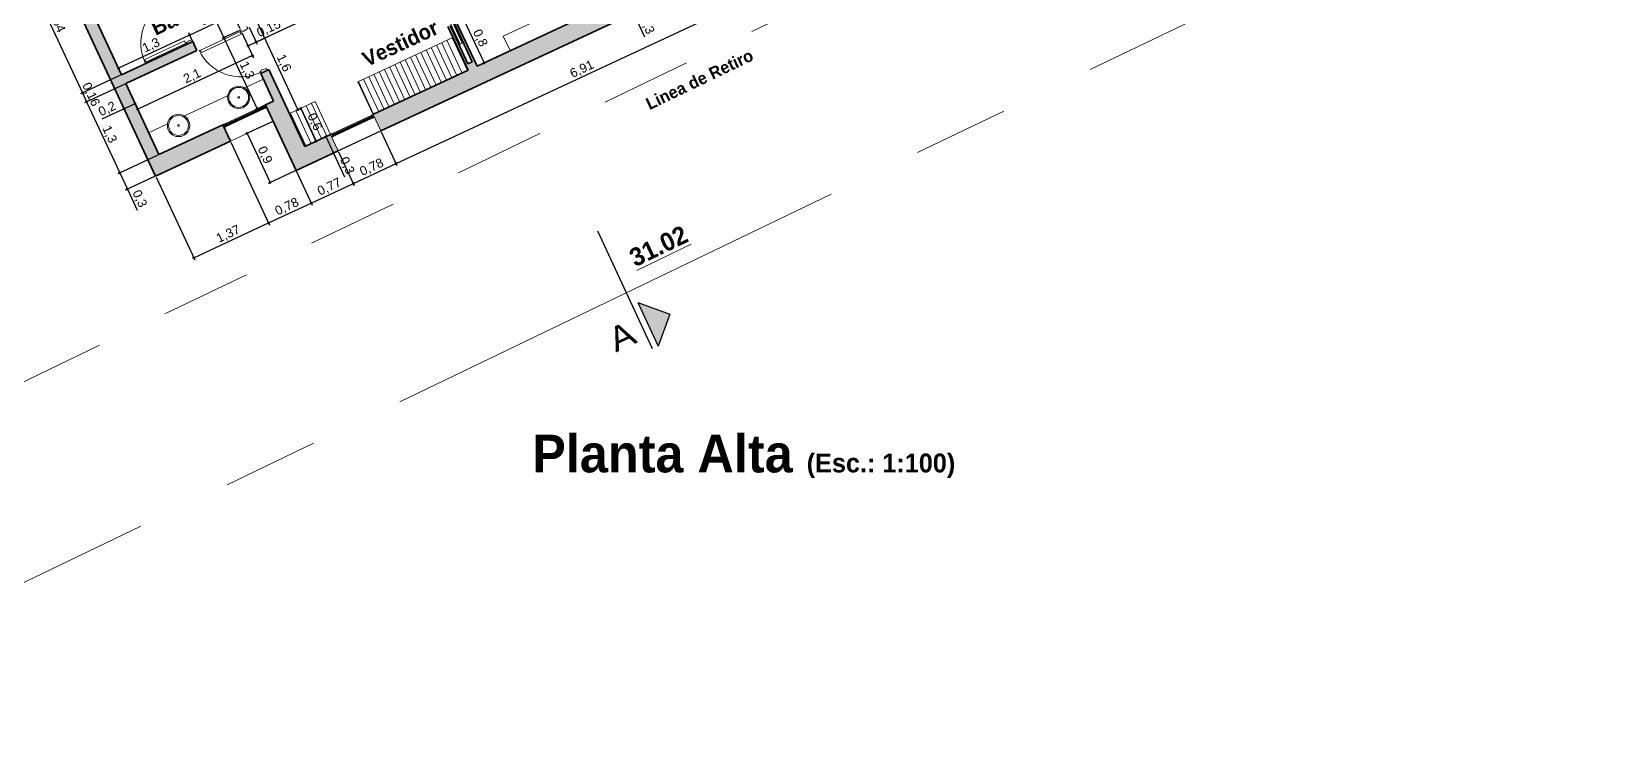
# Model space of a CAD drawing. Header units: millimetres. Extents: x 110427 to 125914, y 76277 to 76441.
# Drawn here: x 114159.52 to 114185.46, y 76373.6 to 76385.24 of the extents above; entities that cross this region are included whole.
import ezdxf

# ---------------------------------------------------------------- set-up
doc = ezdxf.new("R2010")
doc.units = ezdxf.units.MM
doc.linetypes.add('CENTER', pattern=[50.8, 31.75, -6.35, 6.35, -6.35])
doc.linetypes.add('JIS_02_0.7', pattern=[1.35, 0.75, -0.6])
for name, color, linetype, lineweight in [('04_CIVIL A CONSTRUIR', 250, 'Continuous', 35), ('06_CIVIL VISTAS GRUESA', 244, 'Continuous', 13), ('07_CIVIL VISTAS MEDIA', 143, 'Continuous', 9), ('08_CIVIL VISTAS FINO', 251, 'Continuous', 5), ('09_CIVIL PROYECCIONES', 230, 'JIS_02_0.7', 5), ('10_CIVIL EJES', 230, 'CENTER', 15), ('11_CARPINTERIA Y MOBILIARIO', 141, 'Continuous', 9), ('12_HATCH', 8, 'Continuous', 9), ('12_TEXTOS', 4, 'Continuous', 40), ('13_COTAS', 8, 'Continuous', 9)]:
    doc.layers.add(name, color=color, linetype=linetype, lineweight=lineweight)
doc.layers.add('14_TEXTOS', color=4, linetype='Continuous')
doc.styles.add('JDS', font='swissek.ttf', dxfattribs={"width": 1.1})
doc.styles.add('JDS1', font='GOTHICB.TTF')
doc.styles.add('Swis721 BT', font='swiss.ttf')
doc.dimstyles.new('ISO-23', dxfattribs={"dimscale": 0.03, "dimtxt": 5, "dimasz": 2.5, "dimexe": 1.25, "dimexo": 0.625, "dimtad": 1, "dimtxsty": 'Swis721 BT', "dimblk": 'DOTSMALL', "dimcen": 2.5, "dimclrt": 150, "dimadec": 0, "dimazin": 0, "dimtfac": 1, "dimtmove": 0, "dimatfit": 3, "dimfxl": 0, "dimarcsym": 0})

# ---------------------------------------------------------------- blocks, each defined once
blk = doc.blocks.new('ventiluz planta')
for p, q in [((618.07, 1113.1), (618.07, 1113.085)), ((618.085, 1113.1), (618.07, 1113.1)), ((618.07, 1113.085), (618.075, 1113.085)), ((618.07, 1113.083), (618.073, 1113.083)), ((618.07, 1113.083), (618.07, 1113.06)), ((618.07, 1113.06), (618.07, 1112.36)), ((618.073, 1113.088), (618.073, 1113.097)), ((618.073, 1113.097), (618.085, 1113.097)), ((618.078, 1113.088), (618.073, 1113.088)), ((618.073, 1113.083), (618.073, 1113.075)), ((618.073, 1113.075), (618.115, 1113.075)), ((618.112, 1113.072), (618.073, 1113.072)), ((618.073, 1113.072), (618.073, 1113.06)), ((618.075, 1113.085), (618.075, 1113.077)), ((618.075, 1113.077), (618.117, 1113.077)), ((618.078, 1113.08), (618.078, 1113.088)), ((618.117, 1113.08), (618.078, 1113.08)), ((618.08, 1113.055), (618.078, 1113.055)), ((618.08, 1113.05), (618.08, 1113.055)), ((618.082, 1112.351), (618.082, 1113.069)), ((618.105, 1113.069), (618.082, 1113.069)), ((618.085, 1113.097), (618.085, 1113.1)), ((618.088, 1112.351), (618.088, 1113.069)), ((618.099, 1113.058), (618.088, 1113.069)), ((618.088, 1113.058), (618.099, 1113.069)), ((618.099, 1113.058), (618.088, 1113.058)), ((618.099, 1112.351), (618.099, 1113.069)), ((618.12, 1113.1), (618.105, 1113.1)), ((618.105, 1113.1), (618.105, 1113.097)), ((618.105, 1113.097), (618.117, 1113.097)), ((618.105, 1112.351), (618.105, 1113.069)), ((618.107, 1113.05), (618.107, 1113.069)), ((618.11, 1113.069), (618.107, 1113.069)), ((618.12, 1113.05), (618.107, 1113.05)), ((618.11, 1113.053), (618.11, 1113.069)), ((618.117, 1113.053), (618.11, 1113.053)), ((618.112, 1113.072), (618.112, 1113.062)), ((618.112, 1113.062), (618.117, 1113.062)), ((618.115, 1113.075), (618.115, 1113.065)), ((618.115, 1113.065), (618.12, 1113.065)), ((618.117, 1113.097), (618.117, 1113.08)), ((618.117, 1113.077), (618.117, 1113.067)), ((618.117, 1113.067), (618.12, 1113.067)), ((618.117, 1113.062), (618.117, 1113.053)), ((618.12, 1113.067), (618.12, 1113.1)), ((618.12, 1113.065), (618.12, 1113.05)), ((618.12, 1113.05), (618.12, 1112.37)), ((618.07, 1112.337), (618.07, 1112.36)), ((618.07, 1112.337), (618.073, 1112.337)), ((618.07, 1112.32), (618.07, 1112.335)), ((618.07, 1112.335), (618.075, 1112.335)), ((618.085, 1112.32), (618.07, 1112.32)), ((618.073, 1112.348), (618.073, 1112.36)), ((618.112, 1112.348), (618.073, 1112.348)), ((618.073, 1112.337), (618.073, 1112.345)), ((618.073, 1112.345), (618.115, 1112.345)), ((618.078, 1112.332), (618.073, 1112.332)), ((618.073, 1112.332), (618.073, 1112.323)), ((618.073, 1112.323), (618.085, 1112.323)), ((618.075, 1112.335), (618.075, 1112.343)), ((618.075, 1112.343), (618.117, 1112.343)), ((618.08, 1112.365), (618.078, 1112.365)), ((618.117, 1112.34), (618.078, 1112.34)), ((618.078, 1112.34), (618.078, 1112.332)), ((618.08, 1112.37), (618.08, 1112.365)), ((618.105, 1112.351), (618.082, 1112.351)), ((618.085, 1112.323), (618.085, 1112.32)), ((618.099, 1112.361), (618.088, 1112.361)), ((618.099, 1112.361), (618.088, 1112.351)), ((618.088, 1112.361), (618.099, 1112.351)), ((618.105, 1112.32), (618.105, 1112.323)), ((618.105, 1112.323), (618.117, 1112.323)), ((618.12, 1112.32), (618.105, 1112.32)), ((618.12, 1112.37), (618.107, 1112.37)), ((618.107, 1112.37), (618.107, 1112.351)), ((618.11, 1112.351), (618.107, 1112.351)), ((618.117, 1112.367), (618.11, 1112.367)), ((618.11, 1112.367), (618.11, 1112.351)), ((618.112, 1112.348), (618.112, 1112.358)), ((618.112, 1112.358), (618.117, 1112.358)), ((618.115, 1112.345), (618.115, 1112.355)), ((618.115, 1112.355), (618.12, 1112.355)), ((618.117, 1112.358), (618.117, 1112.367)), ((618.117, 1112.343), (618.117, 1112.353)), ((618.117, 1112.353), (618.12, 1112.353)), ((618.117, 1112.323), (618.117, 1112.34)), ((618.12, 1112.355), (618.12, 1112.37)), ((618.12, 1112.353), (618.12, 1112.32))]:
    blk.add_line(p, q)
for centre, radius, start, end in [((618.082, 1113.061), 0.0115, 187.0629, 262.9371), ((618.078, 1113.06), 0.005, 180, 270), ((618.082, 1112.358), 0.0115, 97.0629, 172.9371), ((618.078, 1112.36), 0.005, 90, 180)]:
    blk.add_arc(centre, radius, start, end)
blk = doc.blocks.new('_DotSmall')
at = {"color": 0, "linetype": 'ByBlock', "const_width": 0.5}
blk.add_lwpolyline([(-0.0625, 0, 1), (0.0625, 0, 1)], format="xyb", close=True, dxfattribs=at)
blk = doc.blocks.new('*D708')
at = {"layer": '13_COTAS', "color": 0, "lineweight": -2}
for p, q in [((114165.958, 76386.33), (114163.249, 76385.066)), ((114165.928, 76386.395), (114165.974, 76386.296)), ((114163.134, 76385.312), (114163.264, 76385.032))]:
    blk.add_line(p, q, dxfattribs=at)
at = {"layer": 'Defpoints', "color": 0}
for p in [(114165.92, 76386.412), (114163.126, 76385.329), (114163.249, 76385.066)]:
    blk.add_point(p, dxfattribs=at)
at = {"layer": '13_COTAS', "color": 0, "lineweight": -2, "xscale": 0.075, "yscale": 0.075, "zscale": 0.075}
for p, rotation in [((114165.958, 76386.33), 24.99999753929755), ((114163.249, 76385.066), 204.9999975392976)]:
    blk.add_blockref('_DotSmall', p, dxfattribs=dict(at, rotation=rotation))
at = {"layer": '13_COTAS', "color": 150, "insert": (114164.84, 76385.929), "char_height": 0.15, "attachment_point": 5, "rotation": 25, "style": 'Swis721 BT'}
blk.add_mtext('2,99', dxfattribs=at)
blk = doc.blocks.new('*D709')
at = {"layer": '13_COTAS', "color": 0, "lineweight": -2}
for p, q in [((114163.134, 76385.312), (114163.264, 76385.032)), ((114163.249, 76385.066), (114163.7, 76385.277)), ((114163.011, 76385.222), (114163.128, 76384.969)), ((114163.113, 76385.003), (114163.249, 76385.066))]:
    blk.add_line(p, q, dxfattribs=at)
at = {"layer": 'Defpoints', "color": 0}
for p in [(114163.126, 76385.329), (114163.003, 76385.239), (114163.113, 76385.003)]:
    blk.add_point(p, dxfattribs=at)
at = {"layer": '13_COTAS', "color": 0, "lineweight": -2, "xscale": 0.075, "yscale": 0.075, "zscale": 0.075}
for p, rotation in [((114163.113, 76385.003), 204.9999975392976), ((114163.249, 76385.066), 24.99999753929755)]:
    blk.add_blockref('_DotSmall', p, dxfattribs=dict(at, rotation=rotation))
at = {"layer": '13_COTAS', "color": 150, "insert": (114163.462, 76385.286), "char_height": 0.15, "attachment_point": 5, "rotation": 25, "style": 'Swis721 BT'}
blk.add_mtext('0,15', dxfattribs=at)
blk = doc.blocks.new('*D710')
at = {"layer": '13_COTAS', "color": 0, "lineweight": -2}
for p, q in [((114163.011, 76385.222), (114163.205, 76384.806)), ((114163.189, 76384.84), (114161.285, 76383.952)), ((114161.277, 76383.97), (114161.301, 76383.918))]:
    blk.add_line(p, q, dxfattribs=at)
at = {"layer": 'Defpoints', "color": 0}
for p in [(114163.003, 76385.239), (114161.27, 76383.987), (114161.285, 76383.952)]:
    blk.add_point(p, dxfattribs=at)
at = {"layer": '13_COTAS', "color": 0, "lineweight": -2, "xscale": 0.075, "yscale": 0.075, "zscale": 0.075}
for p, rotation in [((114163.189, 76384.84), 24.99999753929755), ((114161.285, 76383.952), 204.9999975392976)]:
    blk.add_blockref('_DotSmall', p, dxfattribs=dict(at, rotation=rotation))
at = {"layer": '13_COTAS', "color": 150, "insert": (114162.191, 76384.495), "char_height": 0.15, "attachment_point": 5, "rotation": 25, "style": 'Swis721 BT'}
blk.add_mtext('2,1', dxfattribs=at)
blk = doc.blocks.new('*D676')
at = {"layer": '13_COTAS', "color": 0, "lineweight": -2}
for p, q in [((114161.121, 76383.83), (114161.045, 76383.993)), ((114161.242, 76384.043), (114161.061, 76383.959)), ((114161.294, 76383.931), (114161.226, 76384.077)), ((114161.061, 76383.959), (114160.69, 76383.786))]:
    blk.add_line(p, q, dxfattribs=at)
at = {"layer": 'Defpoints', "color": 0}
for p in [(114161.061, 76383.959), (114161.129, 76383.813), (114161.302, 76383.914)]:
    blk.add_point(p, dxfattribs=at)
at = {"layer": '13_COTAS', "color": 0, "lineweight": -2, "xscale": 0.075, "yscale": 0.075, "zscale": 0.075}
for p, rotation in [((114161.061, 76383.959), 204.9999975392976), ((114161.242, 76384.043), 24.99999753929755)]:
    blk.add_blockref('_DotSmall', p, dxfattribs=dict(at, rotation=rotation))
at = {"layer": '13_COTAS', "color": 150, "insert": (114160.783, 76383.95), "char_height": 0.15, "attachment_point": 5, "rotation": 25, "style": 'Swis721 BT'}
blk.add_mtext('0,2', dxfattribs=at)
blk = doc.blocks.new('*D729')
at = {"layer": '13_COTAS', "color": 0, "lineweight": -2}
for p, q in [((114164.348, 76385.899), (114163.231, 76385.378)), ((114163.265, 76385.394), (114163.941, 76383.944)), ((114163.979, 76383.961), (114163.907, 76383.928))]:
    blk.add_line(p, q, dxfattribs=at)
at = {"layer": 'Defpoints', "color": 0}
for p in [(114164.365, 76385.907), (114163.941, 76383.944), (114163.996, 76383.969)]:
    blk.add_point(p, dxfattribs=at)
at = {"layer": '13_COTAS', "color": 0, "lineweight": -2, "xscale": 0.075, "yscale": 0.075, "zscale": 0.075}
for p, rotation in [((114163.265, 76385.394), 115.0031262879486), ((114163.941, 76383.944), 295.0031262879487)]:
    blk.add_blockref('_DotSmall', p, dxfattribs=dict(at, rotation=rotation))
at = {"layer": '13_COTAS', "color": 150, "insert": (114163.702, 76384.715), "char_height": 0.15, "attachment_point": 5, "rotation": 295.0031, "style": 'Swis721 BT'}
blk.add_mtext('1,6', dxfattribs=at)
blk = doc.blocks.new('*D730')
at = {"layer": '13_COTAS', "color": 0, "lineweight": -2}
for p, q in [((114163.979, 76383.961), (114163.954, 76383.95)), ((114163.988, 76383.965), (114164.241, 76383.422)), ((114164.257, 76383.429), (114164.275, 76383.438))]:
    blk.add_line(p, q, dxfattribs=at)
at = {"layer": 'Defpoints', "color": 0}
for p in [(114163.996, 76383.969), (114164.24, 76383.421), (114164.241, 76383.422)]:
    blk.add_point(p, dxfattribs=at)
at = {"layer": '13_COTAS', "color": 0, "lineweight": -2, "xscale": 0.075, "yscale": 0.075, "zscale": 0.075}
for p, rotation in [((114163.988, 76383.965), 115.0031262879486), ((114164.241, 76383.422), 295.0031262879487)]:
    blk.add_blockref('_DotSmall', p, dxfattribs=dict(at, rotation=rotation))
at = {"layer": '13_COTAS', "color": 150, "insert": (114164.213, 76383.74), "char_height": 0.15, "attachment_point": 5, "rotation": 295.0031, "style": 'Swis721 BT'}
blk.add_mtext('0,6', dxfattribs=at)
blk = doc.blocks.new('*D731')
at = {"layer": '13_COTAS', "color": 0, "lineweight": -2}
for p, q in [((114164.257, 76383.429), (114164.438, 76383.514)), ((114164.404, 76383.498), (114164.531, 76383.226)), ((114164.059, 76383.006), (114164.565, 76383.242)), ((114164.531, 76383.226), (114164.716, 76382.83))]:
    blk.add_line(p, q, dxfattribs=at)
at = {"layer": 'Defpoints', "color": 0}
for p in [(114164.24, 76383.421), (114164.531, 76383.226), (114164.042, 76382.998)]:
    blk.add_point(p, dxfattribs=at)
at = {"layer": '13_COTAS', "color": 0, "lineweight": -2, "xscale": 0.075, "yscale": 0.075, "zscale": 0.075}
for p, rotation in [((114164.404, 76383.498), 115.0031262879486), ((114164.531, 76383.226), 295.0031262879487)]:
    blk.add_blockref('_DotSmall', p, dxfattribs=dict(at, rotation=rotation))
at = {"layer": '13_COTAS', "color": 150, "insert": (114164.75, 76383.015), "char_height": 0.15, "attachment_point": 5, "rotation": 295.0031, "style": 'Swis721 BT'}
blk.add_mtext('0,3', dxfattribs=at)
blk = doc.blocks.new('*D743')
at = {"layer": '13_COTAS', "color": 0, "lineweight": -2}
for p, q in [((114169.154, 76385.713), (114169.414, 76385.834)), ((114169.38, 76385.818), (114169.507, 76385.546)), ((114164.427, 76383.177), (114169.541, 76385.562)), ((114169.507, 76385.546), (114169.69, 76385.153))]:
    blk.add_line(p, q, dxfattribs=at)
at = {"layer": 'Defpoints', "color": 0}
for p in [(114169.137, 76385.705), (114169.507, 76385.546), (114164.41, 76383.169)]:
    blk.add_point(p, dxfattribs=at)
at = {"layer": '13_COTAS', "color": 0, "lineweight": -2, "xscale": 0.075, "yscale": 0.075, "zscale": 0.075}
for p, rotation in [((114169.38, 76385.818), 114.9999989492908), ((114169.507, 76385.546), 294.9999989492908)]:
    blk.add_blockref('_DotSmall', p, dxfattribs=dict(at, rotation=rotation))
at = {"layer": '13_COTAS', "color": 150, "insert": (114169.724, 76385.339), "char_height": 0.15, "attachment_point": 5, "rotation": 295, "style": 'Swis721 BT'}
blk.add_mtext('0,3', dxfattribs=at)
blk = doc.blocks.new('*D687')
at = {"layer": '06_CIVIL VISTAS GRUESA', "color": 0, "lineweight": -2}
for p, q in [((114159.929, 76386.817), (114159.263, 76386.507)), ((114159.297, 76386.523), (114160.371, 76384.221)), ((114161.002, 76384.515), (114160.337, 76384.205))]:
    blk.add_line(p, q, dxfattribs=at)
at = {"layer": 'Defpoints', "color": 0}
for p in [(114159.946, 76386.825), (114161.019, 76384.523), (114160.371, 76384.221)]:
    blk.add_point(p, dxfattribs=at)
at = {"layer": '06_CIVIL VISTAS GRUESA', "color": 0, "lineweight": -2, "xscale": 0.075, "yscale": 0.075, "zscale": 0.075}
for p, rotation in [((114159.297, 76386.523), 115.0000000010544), ((114160.371, 76384.221), 295.0000000010544)]:
    blk.add_blockref('_DotSmall', p, dxfattribs=dict(at, rotation=rotation))
at = {"layer": '06_CIVIL VISTAS GRUESA', "color": 150, "insert": (114159.933, 76385.418), "char_height": 0.15, "attachment_point": 5, "rotation": 295, "style": 'Swis721 BT'}
blk.add_mtext('2,54', dxfattribs=at)
blk = doc.blocks.new('*D689')
at = {"layer": '06_CIVIL VISTAS GRUESA', "color": 0, "lineweight": -2}
for p, q in [((114161.002, 76384.515), (114160.337, 76384.205)), ((114161.07, 76384.37), (114160.404, 76384.06)), ((114160.371, 76384.221), (114160.438, 76384.076))]:
    blk.add_line(p, q, dxfattribs=at)
at = {"layer": 'Defpoints', "color": 0}
for p in [(114161.019, 76384.523), (114161.087, 76384.378), (114160.438, 76384.076)]:
    blk.add_point(p, dxfattribs=at)
at = {"layer": '06_CIVIL VISTAS GRUESA', "color": 0, "lineweight": -2, "xscale": 0.075, "yscale": 0.075, "zscale": 0.075}
for p, rotation in [((114160.371, 76384.221), 114.9999989492908), ((114160.438, 76384.076), 294.9999989492908)]:
    blk.add_blockref('_DotSmall', p, dxfattribs=dict(at, rotation=rotation))
at = {"layer": '06_CIVIL VISTAS GRUESA', "color": 150, "insert": (114160.503, 76384.194), "char_height": 0.15, "attachment_point": 5, "rotation": 295, "style": 'Swis721 BT'}
blk.add_mtext('0,16', dxfattribs=at)
blk = doc.blocks.new('*D690')
at = {"layer": '06_CIVIL VISTAS GRUESA', "color": 0, "lineweight": -2}
for p, q in [((114161.07, 76384.37), (114160.404, 76384.06)), ((114160.438, 76384.076), (114160.988, 76382.898)), ((114161.619, 76383.192), (114160.954, 76382.882))]:
    blk.add_line(p, q, dxfattribs=at)
at = {"layer": 'Defpoints', "color": 0}
for p in [(114161.087, 76384.378), (114161.636, 76383.2), (114160.988, 76382.898)]:
    blk.add_point(p, dxfattribs=at)
at = {"layer": '06_CIVIL VISTAS GRUESA', "color": 0, "lineweight": -2, "xscale": 0.075, "yscale": 0.075, "zscale": 0.075}
for p, rotation in [((114160.438, 76384.076), 114.9999989492908), ((114160.988, 76382.898), 294.9999989492908)]:
    blk.add_blockref('_DotSmall', p, dxfattribs=dict(at, rotation=rotation))
at = {"layer": '06_CIVIL VISTAS GRUESA', "color": 150, "insert": (114160.812, 76383.533), "char_height": 0.15, "attachment_point": 5, "rotation": 295, "style": 'Swis721 BT'}
blk.add_mtext('1,3', dxfattribs=at)
blk = doc.blocks.new('*D691')
at = {"layer": '06_CIVIL VISTAS GRUESA', "color": 0, "lineweight": -2}
for p, q in [((114161.619, 76383.192), (114160.954, 76382.882)), ((114160.988, 76382.898), (114161.114, 76382.626)), ((114161.565, 76382.836), (114161.08, 76382.61)), ((114161.114, 76382.626), (114161.276, 76382.279))]:
    blk.add_line(p, q, dxfattribs=at)
at = {"layer": 'Defpoints', "color": 0}
for p in [(114161.636, 76383.2), (114161.582, 76382.844), (114161.114, 76382.626)]:
    blk.add_point(p, dxfattribs=at)
at = {"layer": '06_CIVIL VISTAS GRUESA', "color": 0, "lineweight": -2, "xscale": 0.075, "yscale": 0.075, "zscale": 0.075}
for p, rotation in [((114160.988, 76382.898), 114.9999989492908), ((114161.114, 76382.626), 294.9999989492908)]:
    blk.add_blockref('_DotSmall', p, dxfattribs=dict(at, rotation=rotation))
at = {"layer": '06_CIVIL VISTAS GRUESA', "color": 150, "insert": (114161.31, 76382.465), "char_height": 0.15, "attachment_point": 5, "rotation": 295, "style": 'Swis721 BT'}
blk.add_mtext('0,3', dxfattribs=at)
blk = doc.blocks.new('*D692')
at = {"layer": '06_CIVIL VISTAS GRUESA', "color": 0, "lineweight": -2}
for p, q in [((114163.513, 76383.744), (114163.065, 76383.536)), ((114163.099, 76383.551), (114163.48, 76382.736)), ((114163.894, 76382.929), (114163.446, 76382.72))]:
    blk.add_line(p, q, dxfattribs=at)
at = {"layer": 'Defpoints', "color": 0}
for p in [(114163.53, 76383.752), (114163.48, 76382.736), (114163.911, 76382.937)]:
    blk.add_point(p, dxfattribs=at)
at = {"layer": '06_CIVIL VISTAS GRUESA', "color": 0, "lineweight": -2, "xscale": 0.075, "yscale": 0.075, "zscale": 0.075}
for p, rotation in [((114163.099, 76383.551), 114.9999999982075), ((114163.48, 76382.736), 294.9999999982076)]:
    blk.add_blockref('_DotSmall', p, dxfattribs=dict(at, rotation=rotation))
at = {"layer": '06_CIVIL VISTAS GRUESA', "color": 150, "insert": (114163.388, 76383.19), "char_height": 0.15, "attachment_point": 5, "rotation": 295, "style": 'Swis721 BT'}
blk.add_mtext('0,9', dxfattribs=at)
blk = doc.blocks.new('*D702')
at = {"layer": '06_CIVIL VISTAS GRUESA', "color": 0, "lineweight": -2}
for p, q in [((114162.831, 76383.406), (114163.472, 76382.032)), ((114161.59, 76382.827), (114162.23, 76381.453)), ((114162.214, 76381.487), (114163.456, 76382.066))]:
    blk.add_line(p, q, dxfattribs=at)
at = {"layer": 'Defpoints', "color": 0}
for p in [(114162.823, 76383.423), (114161.582, 76382.844), (114163.456, 76382.066)]:
    blk.add_point(p, dxfattribs=at)
at = {"layer": '06_CIVIL VISTAS GRUESA', "color": 0, "lineweight": -2, "xscale": 0.075, "yscale": 0.075, "zscale": 0.075}
for p, rotation in [((114163.456, 76382.066), 24.99999998828467), ((114162.214, 76381.487), 204.9999999882847)]:
    blk.add_blockref('_DotSmall', p, dxfattribs=dict(at, rotation=rotation))
at = {"layer": '06_CIVIL VISTAS GRUESA', "color": 150, "insert": (114162.789, 76381.876), "char_height": 0.15, "attachment_point": 5, "rotation": 25, "style": 'Swis721 BT'}
blk.add_mtext('1,37', dxfattribs=at)
blk = doc.blocks.new('*D703')
at = {"layer": '06_CIVIL VISTAS GRUESA', "color": 0, "lineweight": -2}
for p, q in [((114163.538, 76383.735), (114164.179, 76382.362)), ((114162.831, 76383.406), (114163.472, 76382.032)), ((114163.456, 76382.066), (114164.163, 76382.396))]:
    blk.add_line(p, q, dxfattribs=at)
at = {"layer": 'Defpoints', "color": 0}
for p in [(114163.53, 76383.752), (114162.823, 76383.423), (114164.163, 76382.396)]:
    blk.add_point(p, dxfattribs=at)
at = {"layer": '06_CIVIL VISTAS GRUESA', "color": 0, "lineweight": -2, "xscale": 0.075, "yscale": 0.075, "zscale": 0.075}
for p, rotation in [((114164.163, 76382.396), 24.99999999939184), ((114163.456, 76382.066), 204.9999999993919)]:
    blk.add_blockref('_DotSmall', p, dxfattribs=dict(at, rotation=rotation))
at = {"layer": '06_CIVIL VISTAS GRUESA', "color": 150, "insert": (114163.763, 76382.33), "char_height": 0.15, "attachment_point": 5, "rotation": 25, "style": 'Swis721 BT'}
blk.add_mtext('0,78', dxfattribs=at)
blk = doc.blocks.new('*D674')
at = {"layer": '06_CIVIL VISTAS GRUESA', "color": 0, "lineweight": -2}
for p, q in [((114164.616, 76383.245), (114164.876, 76382.687)), ((114163.919, 76382.92), (114164.179, 76382.362)), ((114164.163, 76382.396), (114164.861, 76382.721))]:
    blk.add_line(p, q, dxfattribs=at)
at = {"layer": 'Defpoints', "color": 0}
for p in [(114164.609, 76383.262), (114163.911, 76382.937), (114164.861, 76382.721)]:
    blk.add_point(p, dxfattribs=at)
at = {"layer": '06_CIVIL VISTAS GRUESA', "color": 0, "lineweight": -2, "xscale": 0.075, "yscale": 0.075, "zscale": 0.075}
for p, rotation in [((114164.861, 76382.721), 24.99999969950742), ((114164.163, 76382.396), 204.9999996995074)]:
    blk.add_blockref('_DotSmall', p, dxfattribs=dict(at, rotation=rotation))
at = {"layer": '06_CIVIL VISTAS GRUESA', "color": 150, "insert": (114164.466, 76382.658), "char_height": 0.15, "attachment_point": 5, "rotation": 25, "style": 'Swis721 BT'}
blk.add_mtext('0,77', dxfattribs=at)
blk = doc.blocks.new('*D704')
at = {"layer": '06_CIVIL VISTAS GRUESA', "color": 0, "lineweight": -2}
for p, q in [((114165.323, 76383.575), (114165.583, 76383.017)), ((114164.616, 76383.245), (114164.876, 76382.687)), ((114164.861, 76382.721), (114165.568, 76383.051))]:
    blk.add_line(p, q, dxfattribs=at)
at = {"layer": 'Defpoints', "color": 0}
for p in [(114165.315, 76383.592), (114164.609, 76383.262), (114165.568, 76383.051)]:
    blk.add_point(p, dxfattribs=at)
at = {"layer": '06_CIVIL VISTAS GRUESA', "color": 0, "lineweight": -2, "xscale": 0.075, "yscale": 0.075, "zscale": 0.075}
for p, rotation in [((114165.568, 76383.051), 25.00000029689526), ((114164.861, 76382.721), 205.0000002968953)]:
    blk.add_blockref('_DotSmall', p, dxfattribs=dict(at, rotation=rotation))
at = {"layer": '06_CIVIL VISTAS GRUESA', "color": 150, "insert": (114165.168, 76382.985), "char_height": 0.15, "attachment_point": 5, "rotation": 25, "style": 'Swis721 BT'}
blk.add_mtext('0,78', dxfattribs=at)
blk = doc.blocks.new('*D705')
at = {"layer": '06_CIVIL VISTAS GRUESA', "color": 0, "lineweight": -2}
for p, q in [((114171.586, 76386.495), (114171.846, 76385.937)), ((114165.568, 76383.051), (114171.83, 76385.971)), ((114165.323, 76383.575), (114165.583, 76383.017))]:
    blk.add_line(p, q, dxfattribs=at)
at = {"layer": 'Defpoints', "color": 0}
for p in [(114171.578, 76386.512), (114171.83, 76385.971), (114165.315, 76383.592)]:
    blk.add_point(p, dxfattribs=at)
at = {"layer": '06_CIVIL VISTAS GRUESA', "color": 0, "lineweight": -2, "xscale": 0.075, "yscale": 0.075, "zscale": 0.075}
for p, rotation in [((114171.83, 76385.971), 25.00000000010353), ((114165.568, 76383.051), 205.0000000001036)]:
    blk.add_blockref('_DotSmall', p, dxfattribs=dict(at, rotation=rotation))
at = {"layer": '06_CIVIL VISTAS GRUESA', "color": 150, "insert": (114168.653, 76384.61), "char_height": 0.15, "attachment_point": 5, "rotation": 25, "style": 'Swis721 BT'}
blk.add_mtext('6,91', dxfattribs=at)
blk = doc.blocks.new('*D777')
at = {"layer": '13_COTAS', "color": 0, "lineweight": -2}
for p, q in [((114166.589, 76385.4), (114166.723, 76385.462)), ((114166.689, 76385.446), (114167.027, 76384.721)), ((114166.928, 76384.675), (114167.061, 76384.737))]:
    blk.add_line(p, q, dxfattribs=at)
at = {"layer": 'Defpoints', "color": 0}
for p in [(114166.572, 76385.392), (114166.911, 76384.667), (114167.027, 76384.721)]:
    blk.add_point(p, dxfattribs=at)
at = {"layer": '13_COTAS', "color": 0, "lineweight": -2, "xscale": 0.075, "yscale": 0.075, "zscale": 0.075}
for p, rotation in [((114166.689, 76385.446), 115.0082284331644), ((114167.027, 76384.721), 295.0082284331644)]:
    blk.add_blockref('_DotSmall', p, dxfattribs=dict(at, rotation=rotation))
at = {"layer": '13_COTAS', "color": 150, "insert": (114166.957, 76385.13), "char_height": 0.15, "attachment_point": 5, "rotation": 295.0082, "style": 'Swis721 BT'}
blk.add_mtext('0,8', dxfattribs=at)
blk = doc.blocks.new('*D778')
at = {"layer": '13_COTAS', "color": 0, "lineweight": -2}
for p, q in [((114162.982, 76385.283), (114162.856, 76385.554)), ((114162.146, 76385.182), (114162.871, 76385.52)), ((114162.257, 76384.945), (114162.131, 76385.216))]:
    blk.add_line(p, q, dxfattribs=at)
at = {"layer": 'Defpoints', "color": 0}
for p in [(114162.871, 76385.52), (114162.99, 76385.266), (114162.265, 76384.928)]:
    blk.add_point(p, dxfattribs=at)
at = {"layer": '13_COTAS', "color": 0, "lineweight": -2, "xscale": 0.075, "yscale": 0.075, "zscale": 0.075}
for p, rotation in [((114162.871, 76385.52), 24.99999993099145), ((114162.146, 76385.182), 204.9999999309914)]:
    blk.add_blockref('_DotSmall', p, dxfattribs=dict(at, rotation=rotation))
at = {"layer": '13_COTAS', "color": 150, "insert": (114162.463, 76385.45), "char_height": 0.15, "attachment_point": 5, "rotation": 25, "style": 'Swis721 BT'}
blk.add_mtext('0,8', dxfattribs=at)
blk = doc.blocks.new('*D779')
at = {"layer": '13_COTAS', "color": 0, "lineweight": -2}
for p, q in [((114162.146, 76385.182), (114160.968, 76384.633)), ((114162.19, 76385.09), (114162.131, 76385.216)), ((114161.011, 76384.54), (114160.952, 76384.667))]:
    blk.add_line(p, q, dxfattribs=at)
at = {"layer": 'Defpoints', "color": 0}
for p in [(114162.197, 76385.073), (114160.968, 76384.633), (114161.019, 76384.523)]:
    blk.add_point(p, dxfattribs=at)
at = {"layer": '13_COTAS', "color": 0, "lineweight": -2, "xscale": 0.075, "yscale": 0.075, "zscale": 0.075}
for p, rotation in [((114162.146, 76385.182), 25.00000000046298), ((114160.968, 76384.633), 205.0000000004629)]:
    blk.add_blockref('_DotSmall', p, dxfattribs=dict(at, rotation=rotation))
at = {"layer": '13_COTAS', "color": 150, "insert": (114161.511, 76385.006), "char_height": 0.15, "attachment_point": 5, "rotation": 25, "style": 'Swis721 BT'}
blk.add_mtext('1,3', dxfattribs=at)
blk = doc.blocks.new('*D780')
at = {"layer": '13_COTAS', "color": 0, "lineweight": -2}
for p, q in [((114162.424, 76386.436), (114162.133, 76386.301)), ((114162.167, 76386.316), (114162.716, 76385.138)), ((114162.973, 76385.258), (114162.682, 76385.122))]:
    blk.add_line(p, q, dxfattribs=at)
at = {"layer": 'Defpoints', "color": 0}
for p in [(114162.441, 76386.444), (114162.716, 76385.138), (114162.99, 76385.266)]:
    blk.add_point(p, dxfattribs=at)
at = {"layer": '13_COTAS', "color": 0, "lineweight": -2, "xscale": 0.075, "yscale": 0.075, "zscale": 0.075}
for p, rotation in [((114162.167, 76386.316), 114.9999999983509), ((114162.716, 76385.138), 294.9999999983509)]:
    blk.add_blockref('_DotSmall', p, dxfattribs=dict(at, rotation=rotation))
at = {"layer": '13_COTAS', "color": 150, "insert": (114162.541, 76385.773), "char_height": 0.15, "attachment_point": 5, "rotation": 295, "style": 'Swis721 BT'}
blk.add_mtext('1,3', dxfattribs=at)
blk = doc.blocks.new('*D782')
at = {"layer": '13_COTAS', "color": 0, "lineweight": -2}
for p, q in [((114162.973, 76385.258), (114162.682, 76385.122)), ((114162.716, 76385.138), (114163.266, 76383.96)), ((114163.522, 76384.08), (114163.232, 76383.944))]:
    blk.add_line(p, q, dxfattribs=at)
at = {"layer": 'Defpoints', "color": 0}
for p in [(114162.99, 76385.266), (114163.539, 76384.088), (114163.266, 76383.96)]:
    blk.add_point(p, dxfattribs=at)
at = {"layer": '13_COTAS', "color": 0, "lineweight": -2, "xscale": 0.075, "yscale": 0.075, "zscale": 0.075}
for p, rotation in [((114162.716, 76385.138), 115.0000000014911), ((114163.266, 76383.96), 295.0000000014911)]:
    blk.add_blockref('_DotSmall', p, dxfattribs=dict(at, rotation=rotation))
at = {"layer": '13_COTAS', "color": 150, "insert": (114163.09, 76384.595), "char_height": 0.15, "attachment_point": 5, "rotation": 295, "style": 'Swis721 BT'}
blk.add_mtext('1,3', dxfattribs=at)

msp = doc.modelspace()

# ---------------------------------------------------------------- hatches: boundary and pattern name
at = {"layer": '12_HATCH'}
h = msp.add_hatch(color=1, dxfattribs=at)
h.dxf.hatch_style = 1
h.paths.add_polyline_path([(114165.189, 76383.864), (114165.315, 76383.592), (114171.578, 76386.512), (114171.071, 76387.6), (114170.482, 76387.325), (114170.566, 76387.144), (114170.929, 76387.313), (114171.225, 76386.678), (114166.911, 76384.667), (114166.572, 76385.392), (114166.536, 76385.375), (114166.838, 76384.743), (114166.76, 76384.706), (114166.464, 76385.341), (114166.427, 76385.324), (114166.766, 76384.599)])
h.paths.add_polyline_path([(114164.609, 76383.262), (114164.482, 76383.534), (114164.056, 76383.335), (114163.461, 76384.61), (114163.325, 76384.547), (114163.539, 76384.088), (114163.404, 76384.024), (114163.911, 76382.937)])
h = msp.add_hatch(color=1, dxfattribs=at)
h.dxf.hatch_style = 1
h.paths.add_polyline_path([(114160.2, 76387.275), (114159.638, 76387.013), (114161.582, 76382.844), (114162.823, 76383.423), (114162.697, 76383.695), (114161.636, 76383.2), (114161.087, 76384.378), (114162.265, 76384.928), (114162.197, 76385.073), (114161.019, 76384.523), (114159.946, 76386.825), (114160.326, 76387.003)])
h = msp.add_hatch(dxfattribs=at)
h.set_pattern_fill('LINE', color=256, scale=0.03, angle=475)
h.set_pattern_definition([(115, (111019.83048, 75959.9937), (-0.0863258167, -0.0402543894), [])])
h.paths.add_polyline_path([(114164.482, 76383.534), (114164.228, 76384.078), (114163.802, 76383.879), (114164.056, 76383.335)])
h.paths.add_polyline_path([(114164.935, 76384.407), (114165.189, 76383.864), (114166.766, 76384.599), (114166.512, 76385.143)])
at = {"layer": '13_COTAS'}
msp.add_hatch(color=256, dxfattribs=at).paths.add_polyline_path([(114169.913, 76380.023), (114169.575, 76380.748), (114170.107, 76380.555)])
msp.add_hatch(color=256, dxfattribs=at).paths.add_polyline_path([(114169.913, 76380.023), (114169.575, 76380.748), (114170.107, 76380.555)])

# ---------------------------------------------------------------- linework, layer by layer
at = {"layer": '04_CIVIL A CONSTRUIR'}
for p, q in [((114159.638, 76387.013), (114161.582, 76382.844)), ((114159.946, 76386.825), (114161.019, 76384.523)), ((114166.911, 76384.667), (114171.225, 76386.678)), ((114165.315, 76383.592), (114171.578, 76386.512)), ((114166.427, 76385.324), (114166.766, 76384.599)), ((114166.76, 76384.706), (114166.464, 76385.341)), ((114166.832, 76384.74), (114166.536, 76385.375)), ((114166.572, 76385.392), (114166.911, 76384.667)), ((114161.019, 76384.523), (114162.197, 76385.073)), ((114162.197, 76385.073), (114162.265, 76384.928)), ((114161.087, 76384.378), (114162.265, 76384.928)), ((114163.325, 76384.547), (114163.461, 76384.61)), ((114163.325, 76384.547), (114163.539, 76384.088)), ((114163.461, 76384.61), (114164.056, 76383.335)), ((114165.197, 76383.868), (114166.766, 76384.599)), ((114166.76, 76384.706), (114166.832, 76384.74)), ((114161.087, 76384.378), (114161.636, 76383.2)), ((114163.404, 76384.024), (114163.539, 76384.088)), ((114163.404, 76384.024), (114163.911, 76382.937)), ((114161.636, 76383.2), (114162.697, 76383.695)), ((114162.823, 76383.423), (114162.697, 76383.695)), ((114164.056, 76383.335), (114164.482, 76383.534)), ((114161.582, 76382.844), (114162.823, 76383.423)), ((114163.911, 76382.937), (114164.609, 76383.262))]:
    msp.add_line(p, q, dxfattribs=at)
at = {"layer": '07_CIVIL VISTAS MEDIA'}
for p, q in [((114163.53, 76383.752), (114162.823, 76383.423)), ((114164.609, 76383.262), (114165.315, 76383.592))]:
    msp.add_line(p, q, dxfattribs=at)
at = {"layer": '08_CIVIL VISTAS FINO'}
for p, q in [((114165.189, 76383.864), (114164.935, 76384.407)), ((114164.482, 76383.534), (114164.228, 76384.078)), ((114165.189, 76383.864), (114165.315, 76383.592)), ((114164.482, 76383.534), (114164.609, 76383.262))]:
    msp.add_line(p, q, dxfattribs=at)
at = {"layer": '09_CIVIL PROYECCIONES', "ltscale": 2}
msp.add_line((114156.869, 76378.217), (114180.13, 76389.407), dxfattribs=at)
for centre, start, end in [((114162.1, 76385.044), 115, 205), ((114162.996, 76385.252), 205, 295)]:
    msp.add_arc(centre, 0.763, start, end, dxfattribs=at)
at = {"layer": '10_CIVIL EJES', "ltscale": 0.25}
msp.add_line((114154.186, 76373.597), (114185.458, 76388.641), dxfattribs=at)
at = {"layer": '11_CARPINTERIA Y MOBILIARIO'}
for p, q in [((114169.431, 76386.137), (114167.347, 76385.165)), ((114166.63, 76385.032), (114166.334, 76385.667)), ((114166.666, 76385.049), (114166.37, 76385.683)), ((114164.935, 76384.407), (114166.512, 76385.143)), ((114166.666, 76385.049), (114166.63, 76385.032)), ((114167.347, 76385.165), (114167.46, 76384.923)), ((114163.37, 76384.45), (114163.058, 76384.304)), ((114162.777, 76384.173), (114162.061, 76383.84)), ((114163.802, 76383.879), (114164.228, 76384.078)), ((114161.78, 76383.708), (114161.467, 76383.563))]:
    msp.add_line(p, q, dxfattribs=at)
for points in [[(114162.999, 76385.27), (114162.99, 76385.266), (114163.003, 76385.239), (114163.029, 76385.251), (114163.034, 76385.24), (114163.112, 76385.289), (114163.099, 76385.316), (114163.09, 76385.312)], [(114162.116, 76385.035), (114162.107, 76385.03), (114162.094, 76385.058), (114162.12, 76385.07), (114162.115, 76385.081), (114162.185, 76385.1), (114162.197, 76385.073), (114162.188, 76385.068)], [(114163.334, 76384.551), (114163.325, 76384.547), (114163.313, 76384.574), (114163.339, 76384.587), (114163.334, 76384.598), (114163.421, 76384.625), (114163.434, 76384.598), (114163.425, 76384.594)]]:
    msp.add_lwpolyline(points, dxfattribs=at)
for points in [[(114161.407, 76384.747), (114161.415, 76384.734), (114162.088, 76385.047), (114162.082, 76385.062), (114162.074, 76385.058), (114162.062, 76385.084), (114161.403, 76384.777), (114161.415, 76384.751)], [(114162.323, 76384.912), (114162.318, 76384.926), (114162.991, 76385.24), (114162.998, 76385.227), (114162.991, 76385.223), (114163.003, 76385.197), (114162.343, 76384.89), (114162.331, 76384.915)]]:
    msp.add_lwpolyline(points, close=True, dxfattribs=at)
for centre, radius in [((114162.96, 76384.148), 0.185), ((114162.96, 76384.148), 0.165), ((114162.96, 76384.148), 0.0135), ((114161.963, 76383.683), 0.185), ((114161.963, 76383.683), 0.165), ((114161.963, 76383.683), 0.0135)]:
    msp.add_circle(centre, radius, dxfattribs=at)
at = {"layer": '13_COTAS', "lineweight": 30, "ltscale": 0.1}
msp.add_line((114169.823, 76379.981), (114168.913, 76381.932), dxfattribs=at)
msp.add_line((114169.823, 76379.981), (114168.913, 76381.932), dxfattribs=at)
at = {"layer": '13_COTAS', "lineweight": 30}
for p, q in [((114169.575, 76380.748), (114170.107, 76380.555)), ((114169.575, 76380.748), (114169.913, 76380.023)), ((114169.575, 76380.748), (114170.107, 76380.555)), ((114169.575, 76380.748), (114169.913, 76380.023)), ((114170.107, 76380.555), (114169.913, 76380.023)), ((114170.107, 76380.555), (114169.913, 76380.023))]:
    msp.add_line(p, q, dxfattribs=at)

# ---------------------------------------------------------------- block references
at = {"layer": '07_CIVIL VISTAS MEDIA', "rotation": 114.9999999999774}
for p in [(115432.737, 76293.904), (115434.522, 76293.743)]:
    msp.add_blockref('ventiluz planta', p, dxfattribs=at)

# ---------------------------------------------------------------- texts
at = {"layer": '12_TEXTOS', "char_height": 0.25, "width": 2.74107, "attachment_point": 8, "rotation": 25.0003, "style": 'JDS1'}
for s, insert in [('Baño', (114161.963, 76385.342)), ('Vestidor', (114165.693, 76384.928))]:
    msp.add_mtext(s, dxfattribs=dict(at, insert=insert))
at = {"layer": '13_COTAS', "color": 150, "attachment_point": 5, "rotation": 25.6896, "style": 'JDS1'}
for s, insert, char_height, width in [('\\A1;Linea de Retiro', (114170.6, 76384.444), 0.2, 6.27387), ('\\A1;{\\L31.02}', (114169.921, 76381.682), 0.3, 1.68275)]:
    msp.add_mtext(s, dxfattribs=dict(at, insert=insert, char_height=char_height, width=width))
at = {"layer": '14_TEXTOS', "color": 6, "insert": (114169.313, 76380.185), "char_height": 0.4, "width": 0.65219, "attachment_point": 5, "rotation": 25, "style": 'JDS'}
msp.add_mtext('A', dxfattribs=at)
at = {"layer": '14_TEXTOS', "insert": (114167.826, 76377.836), "char_height": 0.5, "width": 9.59338, "attachment_point": 7, "style": 'JDS1'}
msp.add_mtext('{\\H1.25x;Planta Alta \\H0.5x;(Esc.: 1:100)}', dxfattribs=at)

# ---------------------------------------------------------------- dimensions: what is measured, and where the dimension line sits
at = {"layer": '06_CIVIL VISTAS GRUESA'}
for p1, p2, distance, picture, middle in [((114159.946, 76386.825), (114161.019, 76384.523), -0.716, '*D687', (114159.933, 76385.418)), ((114165.315, 76383.592), (114171.578, 76386.512), -0.597, '*D705', (114168.653, 76384.61)), ((114162.823, 76383.423), (114163.53, 76383.752), -1.497, '*D703', (114163.763, 76382.33)), ((114163.53, 76383.752), (114163.911, 76382.937), -0.476, '*D692', (114163.388, 76383.19)), ((114164.609, 76383.262), (114165.315, 76383.592), -0.597, '*D704', (114165.168, 76382.985)), ((114161.582, 76382.844), (114162.823, 76383.423), -1.497, '*D702', (114162.789, 76381.876)), ((114163.911, 76382.937), (114164.609, 76383.262), -0.597, '*D674', (114164.466, 76382.658))]:
    dim = msp.add_aligned_dim(p1=p1, p2=p2, distance=distance, dimstyle='ISO-23', override={"dimfxl": 100, "dimarcsym": 2}, dxfattribs=at)
    dim.commit()
    dim.dimension.update_dxf_attribs({"geometry": picture, "text_midpoint": middle})
dim = msp.add_linear_dim(base=(114160.438, 76384.076), p1=(114161.019, 76384.523), p2=(114161.087, 76384.378), angle=115, dimstyle='ISO-23', override={"dimfxl": 100, "dimarcsym": 2}, dxfattribs=at)
dim.commit()
dim.dimension.update_dxf_attribs({"geometry": '*D689', "text_midpoint": (114160.404, 76384.148), "dimtype": 160})
for base, p1, p2, picture, middle in [((114160.988, 76382.898), (114161.087, 76384.378), (114161.636, 76383.2), '*D690', (114160.812, 76383.533)), ((114161.114, 76382.626), (114161.636, 76383.2), (114161.582, 76382.844), '*D691', (114161.31, 76382.465))]:
    dim = msp.add_linear_dim(base=base, p1=p1, p2=p2, angle=115, dimstyle='ISO-23', override={"dimfxl": 100, "dimarcsym": 2}, dxfattribs=at)
    dim.commit()
    dim.dimension.update_dxf_attribs({"geometry": picture, "text_midpoint": middle})
at = {"layer": '13_COTAS'}
for p1, p2, distance, picture, middle in [((114162.441, 76386.444), (114162.99, 76385.266), -0.302, '*D780', (114162.541, 76385.773)), ((114162.265, 76384.928), (114162.99, 76385.266), 0.281, '*D778', (114162.463, 76385.45)), ((114166.572, 76385.392), (114166.911, 76384.667), 0.128, '*D777', (114166.957, 76385.13)), ((114162.197, 76385.073), (114161.019, 76384.523), -0.121, '*D779', (114161.511, 76385.006)), ((114162.99, 76385.266), (114163.539, 76384.088), -0.302, '*D782', (114163.09, 76384.595))]:
    dim = msp.add_aligned_dim(p1=p1, p2=p2, distance=distance, dimstyle='ISO-23', dxfattribs=at)
    dim.commit()
    dim.dimension.update_dxf_attribs({"geometry": picture, "text_midpoint": middle})
for base, p1, p2, angle, picture, middle in [((114163.249, 76385.066), (114165.92, 76386.412), (114163.126, 76385.329), 205, '*D708', (114164.886, 76385.83)), ((114169.507, 76385.546), (114169.137, 76385.705), (114164.41, 76383.169), 115, '*D743', (114169.625, 76385.292)), ((114163.113, 76385.003), (114163.126, 76385.329), (114163.003, 76385.239), 205, '*D709', (114163.508, 76385.187)), ((114161.061, 76383.959), (114161.302, 76383.914), (114161.129, 76383.813), 205, '*D676', (114160.829, 76383.851)), ((114164.531, 76383.226), (114164.24, 76383.421), (114164.042, 76382.998), 115.0031, '*D731', (114164.651, 76382.969))]:
    dim = msp.add_linear_dim(base=base, p1=p1, p2=p2, angle=angle, dimstyle='ISO-23', dxfattribs=at)
    dim.commit()
    dim.dimension.update_dxf_attribs({"geometry": picture, "text_midpoint": middle, "dimtype": 160})
for base, p1, p2, angle, picture, middle in [((114163.941, 76383.944), (114164.365, 76385.907), (114163.996, 76383.969), 115.0031, '*D729', (114163.702, 76384.715)), ((114161.285, 76383.952), (114163.003, 76385.239), (114161.27, 76383.987), 205, '*D710', (114162.191, 76384.495)), ((114164.241, 76383.422), (114163.996, 76383.969), (114164.24, 76383.421), 115.0031, '*D730', (114164.213, 76383.74))]:
    dim = msp.add_linear_dim(base=base, p1=p1, p2=p2, angle=angle, dimstyle='ISO-23', dxfattribs=at)
    dim.commit()
    dim.dimension.update_dxf_attribs({"geometry": picture, "text_midpoint": middle})

doc.saveas('drawing.dxf')
